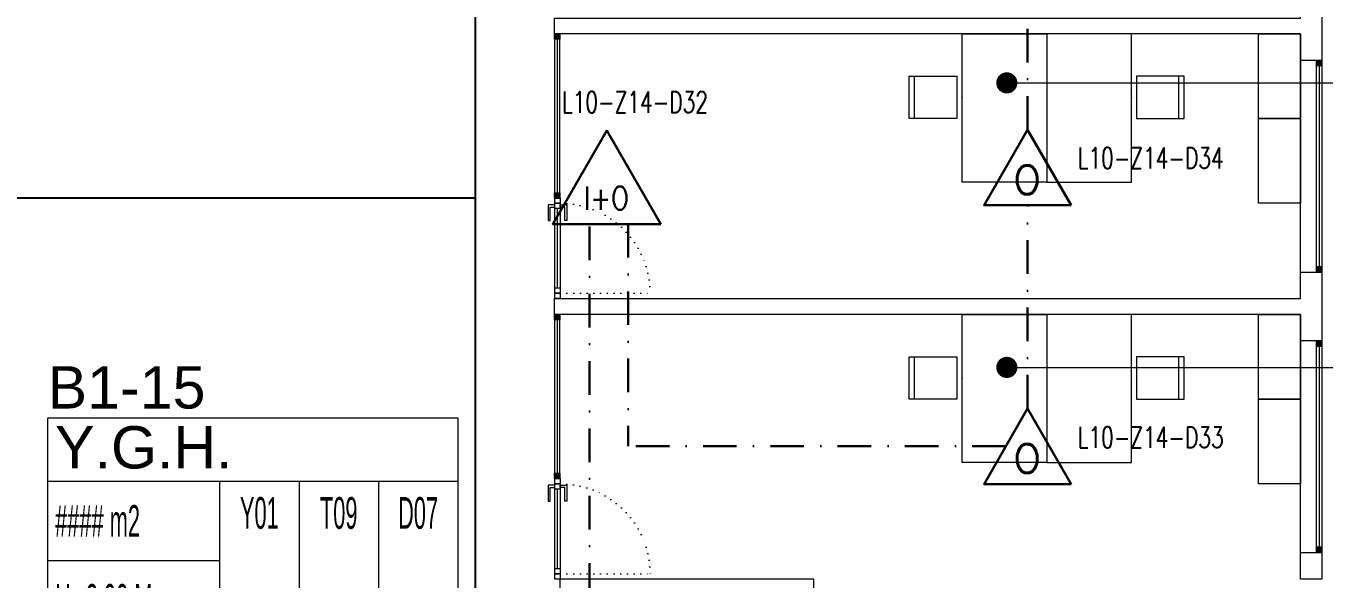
# Model space of a CAD drawing. Header units: metres. Extents: x -19121 to 152404, y -12107 to 29421.
# Drawn here: x 66815 to 68042, y 2480 to 3003 of the extents above; entities that cross this region are included whole.
import ezdxf
from ezdxf.enums import TextEntityAlignment as Align
from ezdxf.xclip import XClip

# ---------------------------------------------------------------- set-up
doc = ezdxf.new("R2010")
doc.units = ezdxf.units.M
doc.header["$LTSCALE"] = 50
doc.header["$MEASUREMENT"] = 0
doc.header["$XCLIPFRAME"] = 0
for name, pattern in [('DASHDOT', [25.4, 12.7, -6.35, 0, -6.35]), ('DOT2', [0.125, 0, -0.125]), ('DOT5', [0.75, 0, -0.75]), ('HIDDEN', [0.375, 0.25, -0.125])]:
    doc.linetypes.add(name, pattern=pattern)
doc.layers.get('0').update_dxf_attribs({"color": 9, "lineweight": 9})
for name, color, linetype, lineweight in [('00', 9, 'Continuous', 9), ('05', 9, 'Continuous', 9), ('06B', 9, 'Continuous', 9), ('06D', 9, 'Continuous', 9), ('10', 9, 'Continuous', 9), ('15', 9, 'Continuous', 9), ('20', 9, 'DOT2', 9), ('21_mahal200', 9, 'Continuous', 9), ('E-DEDEKTÖR NUMARALARI', 20, 'Continuous', 30), ('E-KABLO', 7, 'Continuous', 30), ('E-KOMBİNE DEDEKTÖR (ISI+OPTİK DUMAN)', 7, 'Continuous', 30), ('E-OPTİK DUMAN DEDEKTÖRÜ', 7, 'Continuous', 30)]:
    doc.layers.add(name, color=color, linetype=linetype, lineweight=lineweight)
doc.styles.add('Arial', font='arial.ttf', dxfattribs={"height": 2.5})
doc.styles.add('E-YAZI', font='txttw.shx', dxfattribs={"height": 200})
doc.styles.add('MuuM_TEXT-STANDART', font='ARIALN.TTF')
doc.dimstyles.new('MuuM_DIM200', dxfattribs={"dimscale": 20, "dimtxt": 2, "dimasz": 1, "dimexe": 1, "dimexo": 1, "dimgap": 1, "dimtad": 1, "dimdec": 1, "dimrnd": 0.5, "dimdsep": 46, "dimtxsty": 'MuuM_TEXT-STANDART', "dimblk": 'ARCHTICK', "dimcen": 0, "dimdle": 0.15, "dimclrd": 256, "dimclre": 256, "dimclrt": 256, "dimadec": 0, "dimazin": 0, "dimtfac": 5, "dimtdec": 1, "dimtix": 1, "dimtmove": 2, "dimatfit": 3, "dimldrblk": 'DOT', "dimfxl": 3, "dimfxlon": 1, "dimtolj": 1, "dimlwd": -1, "dimlwe": -1, "dimarcsym": 0})

# ---------------------------------------------------------------- blocks, each defined once
blk = doc.blocks.new('100_OPTİK DUMAN DEDEKTÖRÜ 085')
at = {"layer": 'E-OPTİK DUMAN DEDEKTÖRÜ', "color": 4}
blk.add_lwpolyline([(2.059, 0), (0, 3.566), (-2.059, 0)], close=True, dxfattribs=at)
at = {"layer": 'E-OPTİK DUMAN DEDEKTÖRÜ', "color": 3, "style": 'E-YAZI'}
blk.add_text('O', height=1.36, dxfattribs=at).set_placement((-0.022, 1.201), align=Align.MIDDLE)
blk = doc.blocks.new('100_KOMBİNE DEDEKTÖR (ISI+OPTİK DUMAN) 085')
at = {"layer": 'E-KOMBİNE DEDEKTÖR (ISI+OPTİK DUMAN)', "color": 4}
blk.add_lwpolyline([(2.55, 0), (0, 4.416), (-2.55, 0)], close=True, dxfattribs=at)
at = {"layer": 'E-KOMBİNE DEDEKTÖR (ISI+OPTİK DUMAN)', "color": 3, "style": 'E-YAZI', "width": 0.8}
blk.add_text('I+O', height=1.1016, dxfattribs=at).set_placement((-0.018, 1.224), align=Align.MIDDLE)
blk = doc.blocks.new('gr-p-birim')
blk.add_lwpolyline([(-0.5, -0.5), (0.5, -0.5), (0.5, 0.5), (-0.5, 0.5)], close=True)
blk = doc.blocks.new('p-sandalye')
blk.add_line((-45, 20), (-45, -20))
blk.add_lwpolyline([(-5, 20), (-50, 20), (-50, -20), (-5, -20)], close=True)
blk.add_point((0, 0.1))
blk = doc.blocks.new('p-masa_servis')
at = {"linetype": 'DOT5'}
blk.add_lwpolyline([(0, 0), (0, 0)], dxfattribs=at)
blk.add_lwpolyline([(0, 0), (0, -80), (140, -80), (140, 0)], close=True)
for p, rotation in [((60, 0), 270), ((50, -110.1), 2.073722e-10)]:
    blk.add_blockref('p-sandalye', p, dxfattribs=dict(rotation=rotation))
blk = doc.blocks.new('p-işyeri')
at = {"color": 0, "const_width": 2}
blk.add_lwpolyline([(200, 0), (200, 700), (-200, 700), (-200, 0)], close=True, dxfattribs=at)
blk = doc.blocks.new('prf-10x10')
blk.add_lwpolyline([(-5, -5), (5, -5), (5, 5), (-5, 5)], close=True)
at = {"color": 255}
blk.add_solid([(-5, -5), (5, -5), (-5, 5), (5, 5)], dxfattribs=at)
at = {"layer": '10'}
blk.add_point((0, 0), dxfattribs=at)
blk = doc.blocks.new('*U375')
at = {"layer": '06D'}
blk.add_lwpolyline([(-2.5, 200), (2.5, 200), (2.5, 0), (-2.5, 0)], close=True, dxfattribs=at)
at = {"layer": '15'}
blk.add_lwpolyline([(0, 195), (0, 5)], dxfattribs=at)
at = {"layer": '10', "xscale": 0.5, "yscale": 0.5, "rotation": 90}
for p in [(0, 197.5), (0, 2.5)]:
    blk.add_blockref('prf-10x10', p, dxfattribs=at)
blk = doc.blocks.new('p-al-01')
at = {"layer": '06B'}
for points in [[(27, 4.3), (27, 10.6), (42, 10.6), (42, 8.7), (29.3, 8.7), (29.3, 8.7), (29.3, 4.3), (27, 4.3)], [(27, -0.7), (27, -6.9), (42, -6.9), (42, -5), (29.3, -5), (29.3, -5), (29.3, -0.7), (27, -0.7)]]:
    blk.add_lwpolyline(points, dxfattribs=at)
at = {"layer": '06D'}
for p, q in [((115.7, 4.3), (28.8, 4.3)), ((28.8, -0.7), (115.7, -0.7))]:
    blk.add_line(p, q, dxfattribs=at)
at = {"layer": '10'}
for points in [[(25.7, -0.7), (25.7, 4.3), (20.7, 4.3), (20.7, -0.7)], [(30.7, -0.7), (30.7, 4.3), (25.7, 4.3), (25.7, -0.7)], [(110.7, -0.7), (110.7, 4.3), (105.7, 4.3), (105.7, -0.7)], [(115.7, -0.7), (115.7, 4.3), (110.7, 4.3), (110.7, -0.7)]]:
    blk.add_lwpolyline(points, close=True, dxfattribs=at)
at = {"layer": '15'}
blk.add_lwpolyline([(105.7, 1.8), (30.7, 1.8)], dxfattribs=at)
at = {"layer": '20'}
blk.add_lwpolyline([(110.7, -0.7), (110.7, -85.7)], dxfattribs=at)
blk.add_arc((110.7, -0.7), 85, 180, 270, dxfattribs=at)
blk = doc.blocks.new('*U385')
at = {"layer": '06D'}
blk.add_lwpolyline([(-2.5, 155), (2.5, 155), (2.5, 0), (-2.5, 0)], close=True, dxfattribs=at)
at = {"layer": '15'}
blk.add_lwpolyline([(0, 150), (0, 5)], dxfattribs=at)
at = {"layer": '10', "xscale": 0.5, "yscale": 0.5, "rotation": 90}
for p in [(0, 152.5), (0, 2.5)]:
    blk.add_blockref('prf-10x10', p, dxfattribs=at)
blk = doc.blocks.new('0_roomno2')
blk.add_lwpolyline([(19.375, -10.5), (0, -10.5), (0, 0), (19.375, 0)], close=True)
for points in [[(0, -3), (19.375, -3)], [(8.125, -3), (8.125, -10.5)], [(11.875, -3), (11.875, -10.5)], [(15.625, -3), (15.625, -10.5)], [(0, -6.75), (8.125, -6.75)]]:
    blk.add_lwpolyline(points)
at = {"style": 'MuuM_TEXT-STANDART', "width": 0.6}
blk.add_text('H:', height=1.5, dxfattribs=at).set_placement((0.35, -8.608), align=Align.MIDDLE_LEFT)
at = {"style": 'Arial'}
blk.add_attdef('ODANO', (0, 1.17), '', height=2, dxfattribs=at)
blk.add_attdef('MEKANADI', text='', height=2, dxfattribs=at).set_placement((0.35, -3), align=Align.BOTTOM_LEFT)
at = {"style": 'MuuM_TEXT-STANDART', "width": 0.6}
for tag, p in [('M2', (0.35, -4.875)), ('TEMIZTAVANYUKSEKLIGI', (1.8, -8.608))]:
    blk.add_attdef(tag, text='', height=1.5, dxfattribs=at).set_placement(p, align=Align.MIDDLE_LEFT)
for tag, p in [('YER01', (10, -4.5)), ('TAVAN01', (13.75, -4.5)), ('DUVAR01', (17.5, -4.5)), ('YER02', (10, -6.75)), ('TAVAN02', (13.75, -6.75)), ('DUVAR02', (17.5, -6.75)), ('YER03', (10, -9)), ('TAVAN03', (13.75, -9)), ('DUVAR03', (17.5, -9))]:
    blk.add_attdef(tag, text='', height=1.5, dxfattribs=at).set_placement(p, align=Align.MIDDLE_CENTER)
blk = doc.blocks.new('_ArchTick')
at = {"color": 0, "linetype": 'ByBlock', "const_width": 0.15}
blk.add_lwpolyline([(-0.5, -0.5), (0.5, 0.5)], dxfattribs=at)
blk = doc.blocks.new('_Dot')
at = {"color": 0, "linetype": 'ByBlock', "lineweight": -2}
blk.add_line((-0.5, 0), (-1, 0), dxfattribs=at)
at = {"color": 0, "linetype": 'ByBlock', "const_width": 0.5}
blk.add_lwpolyline([(-0.25, 0, 1), (0.25, 0, 1)], format="xyb", close=True, dxfattribs=at)
blk = doc.blocks.new('1.bod.mimari1.elk')
at = {"layer": '00'}
for points in [[(11315, -5620), (12020, -5620), (12020, -5610), (12040, -5610), (12040, -5660), (12020, -5660), (12020, -5635), (11315, -5635)], [(11315, -5885), (12020, -5885), (12020, -5860), (12040, -5860), (12040, -5925), (12020, -5925), (12020, -5900), (11315, -5900)], [(12040, -6125), (12040, -6150), (12020, -6150), (12020, -6125)]]:
    blk.add_lwpolyline(points, close=True, dxfattribs=at)
blk.add_lwpolyline([(11455, -6165), (11560, -6165), (11560, -6150), (11320, -6150), (11320, -6165), (11440, -6165), (11440, -6230), (11455, -6230), (11455, -6165)], dxfattribs=at)
at = {"layer": '06D'}
for points in [[(12020, -5860), (12020, -5660)], [(12020, -6125), (12020, -5925)]]:
    blk.add_lwpolyline(points, dxfattribs=at)
at = {"xscale": -1}
for p in [(11317.5, -5790), (11317.5, -6055)]:
    blk.add_blockref('*U385', p, dxfattribs=at)
for p in [(12037.53, -5860), (12037.53, -6125)]:
    blk.add_blockref('*U375', p)
at = {"xscale": -1, "rotation": 90}
for p in [(11319.6, -5769.33), (11319.6, -6034.33)]:
    blk.add_blockref('p-al-01', p, dxfattribs=at)
at = {"layer": '05'}
ref = blk.add_blockref('p-masa_servis', (11700, -5635), dxfattribs=dict(at, xscale=-1, rotation=90))
XClip(ref).set_block_clipping_path([(-55.5106706136, -84.5585723777), (163.3295749435, 61.9818189005)])
ref = blk.add_blockref('p-masa_servis', (11860, -5635), dxfattribs=dict(at, rotation=270))
XClip(ref).set_block_clipping_path([(-55.5106706136, -84.5585723777), (163.3295749435, 61.9818189005)])
at = {"layer": '05', "xscale": -40, "yscale": 80, "rotation": 180}
for p in [(12000, -5675), (12000, -5755), (12000, -5940), (12000, -6020)]:
    blk.add_blockref('gr-p-birim', p, dxfattribs=at)
at = {"layer": '05'}
ref = blk.add_blockref('p-masa_servis', (11700, -5900), dxfattribs=dict(at, xscale=-1, rotation=90))
XClip(ref).set_block_clipping_path([(-55.5106706136, -84.5585723777), (163.3295749435, 61.9818189005)])
ref = blk.add_blockref('p-masa_servis', (11860, -5900), dxfattribs=dict(at, rotation=270))
XClip(ref).set_block_clipping_path([(-55.5106706136, -84.5585723777), (163.3295749435, 61.9818189005)])
at = {"layer": '06D', "color": 89, "linetype": 'HIDDEN', "true_color": 0x2e4d23, "rotation": 90}
for p in [(11240, -5590), (11240, -5990)]:
    blk.add_blockref('p-işyeri', p, dxfattribs=at)
at = {"layer": '21_mahal200'}
ref = blk.add_blockref('0_roomno2', (10835.94, -5997.57), dxfattribs=dict(at, xscale=20, yscale=20, zscale=20))
ref.add_attrib('ODANO', 'B1-15', (10835.94, -5988.92), dxfattribs={"layer": '0', "height": 40, "style": 'Arial'})
ref.add_attrib('MEKANADI', 'Y.G.H.', dxfattribs={"layer": '0', "height": 40, "style": 'Arial'}).set_placement((10842.94, -6057.57), align=Align.BOTTOM_LEFT)
ref.add_attrib('M2', '#### m2', dxfattribs={"layer": '0', "height": 30, "style": 'MuuM_TEXT-STANDART', "width": 0.6}).set_placement((10842.94, -6095.07), align=Align.MIDDLE_LEFT)
ref.add_attrib('TEMIZTAVANYUKSEKLIGI', '2.90 M', dxfattribs={"layer": '0', "height": 30, "style": 'MuuM_TEXT-STANDART', "width": 0.6}).set_placement((10871.94, -6169.73), align=Align.MIDDLE_LEFT)
ref.add_attrib('YER01', 'Y01', dxfattribs={"layer": '0', "height": 30, "style": 'MuuM_TEXT-STANDART', "width": 0.6}).set_placement((11035.94, -6087.57), align=Align.MIDDLE_CENTER)
ref.add_attrib('TAVAN01', 'T09', dxfattribs={"layer": '0', "height": 30, "style": 'MuuM_TEXT-STANDART', "width": 0.6}).set_placement((11110.94, -6087.57), align=Align.MIDDLE_CENTER)
ref.add_attrib('DUVAR01', 'D07', dxfattribs={"layer": '0', "height": 30, "style": 'MuuM_TEXT-STANDART', "width": 0.6}).set_placement((11185.94, -6087.57), align=Align.MIDDLE_CENTER)
for points in [[(11742.32, -5681.27), (12129.8, -5681.27)], [(11742.32, -5950.05), (12129.8, -5950.05)]]:
    blk.add_leader(points, dimstyle='MuuM_DIM200', override={"dimasz": 1, "dimfxl": 10}, dxfattribs=at)

msp = doc.modelspace()

# ---------------------------------------------------------------- linework, layer by layer
at = {"layer": 'E-KABLO', "color": 6, "linetype": 'DASHDOT', "ltscale": 0.05}
for p, q in [((67761.97, 2904.48), (67761.97, 3090.97)), ((67761.97, 2641.08), (67761.97, 2833.17)), ((67347.93, 2399.75), (67347.93, 2815.39)), ((67384.39, 2815.39), (67384.39, 2605.42)), ((67741.39, 2605.42), (67384.39, 2605.42))]:
    msp.add_line(p, q, dxfattribs=at)

# ---------------------------------------------------------------- block references
at = {"layer": '06D'}
msp.add_blockref('1.bod.mimari1.elk', (56000, 8630), dxfattribs=at)
at = {"layer": 'E-KOMBİNE DEDEKTÖR (ISI+OPTİK DUMAN)', "xscale": 20, "yscale": 20, "zscale": 20}
msp.add_blockref('100_KOMBİNE DEDEKTÖR (ISI+OPTİK DUMAN) 085', (67364.26, 2815.39), dxfattribs=at)
at = {"layer": 'E-OPTİK DUMAN DEDEKTÖRÜ', "xscale": 20, "yscale": 20, "zscale": 20}
for p in [(67761.97, 2833.17), (67761.97, 2569.77)]:
    msp.add_blockref('100_OPTİK DUMAN DEDEKTÖRÜ 085', p, dxfattribs=at)

# ---------------------------------------------------------------- texts
at = {"layer": 'E-DEDEKTÖR NUMARALARI', "style": 'E-YAZI', "width": 0.7}
for s, p in [('L10-Z14-D32', (67321.88, 2920.57)), ('L10-Z14-D34', (67809.23, 2867.74)), ('L10-Z14-D33', (67809.23, 2603.84))]:
    msp.add_text(s, height=20, dxfattribs=at).set_placement(p)

doc.saveas('drawing.dxf')
